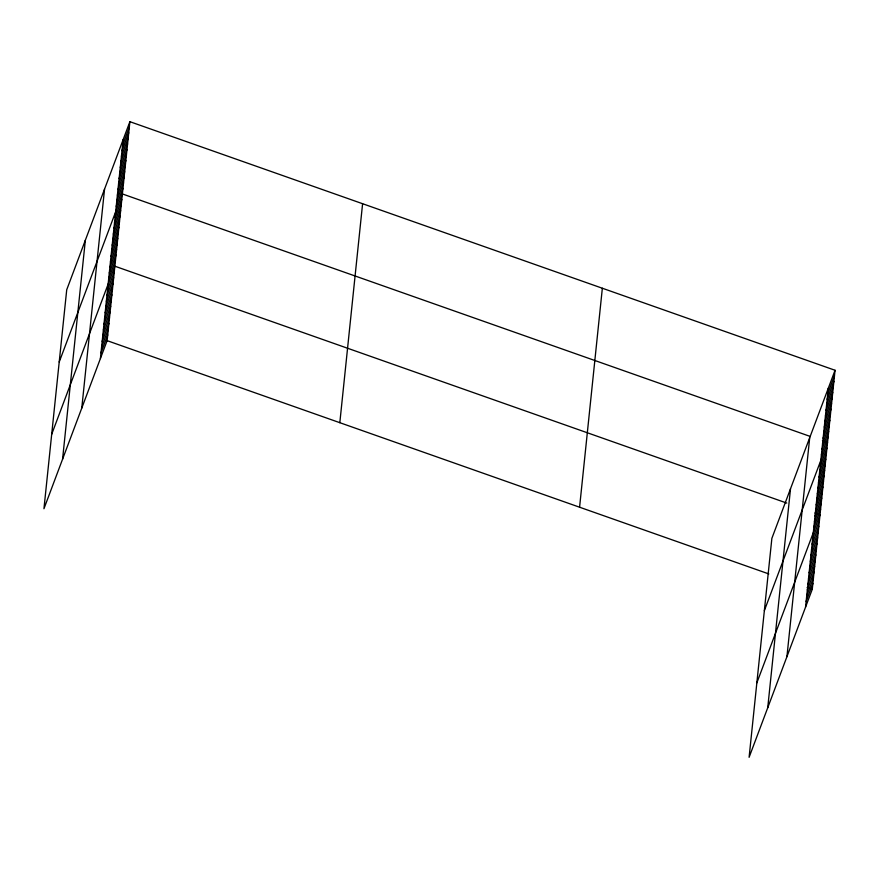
<?xml version="1.0" encoding="UTF-8"?>
<svg xmlns="http://www.w3.org/2000/svg" width="879" height="879" viewBox="0 0 879 879"><rect width="100%" height="100%" fill="white"/><g stroke="black" fill="none" stroke-linecap="round" stroke-linejoin="round"><path stroke-width="1.32" d="M62.574 459.168L85.351 240.187M81.769 408.109L104.546 189.128M100.393 358.555L123.17 139.574M129.894 121.687L66.727 289.751L43.95 508.732L107.128 340.656L129.894 121.687L835.05 370.268L812.273 589.249L749.106 757.313L771.872 538.344L835.05 370.268M339.821 422.7L362.598 203.719M579.58 507.216L602.346 288.235M767.73 707.76L790.507 488.779M786.925 656.701L809.702 437.72M805.549 607.136L828.326 388.166M122.599 145.134L129.323 127.235M122.016 150.694L128.741 132.795M121.434 156.242L128.158 138.355M120.862 161.802L127.587 143.914M120.28 167.362L127.005 149.474M119.709 172.921L126.433 155.034M119.126 178.481L125.851 160.593M118.544 184.041L125.268 166.153M117.973 189.6L124.697 171.713M117.39 195.16L124.115 177.272M116.808 200.72L123.532 182.832M116.237 206.279L122.961 188.381M59.212 362.016L122.379 193.94L809.636 436.226M115.083 217.399L121.807 199.5M114.501 222.947L121.225 205.06M113.918 228.507L120.643 210.619M113.347 234.067L120.071 216.179M112.765 239.626L119.489 221.739M112.193 245.186L118.918 227.298M111.611 250.746L118.335 232.858M111.029 256.305L117.753 238.418M110.457 261.865L117.182 243.977M109.875 267.425L116.599 249.526M109.293 272.984L116.017 255.086M108.721 278.544L115.446 260.645M51.696 434.281L114.863 266.205L786.771 503.074M107.546 289.828L114.27 271.93M106.952 295.553L113.677 277.665M106.359 301.277L113.083 283.39M105.755 307.002L112.479 289.114M105.161 312.737L111.886 294.839M104.568 318.462L111.292 300.574M103.975 324.186L110.699 306.299M103.381 329.911L110.106 312.023M102.777 335.646L109.501 317.748M102.184 341.371L108.908 323.483M101.59 347.095L108.315 329.207M100.997 352.82L107.721 334.932M827.743 393.715L834.468 375.827M827.172 399.275L833.896 381.387M826.59 404.834L833.314 386.947M826.018 410.394L832.743 392.506M825.436 415.954L832.16 398.066M824.854 421.513L831.578 403.626M824.282 427.073L831.007 409.185M823.7 432.633L830.424 414.745M823.118 438.192L829.842 420.305M822.546 443.752L829.271 425.854M821.964 449.312L828.688 431.413M821.393 454.861L828.117 436.973M764.367 610.597L827.535 442.533L822.425 440.731M820.228 465.98L826.952 448.092M819.657 471.54L826.381 453.652M819.074 477.099L825.799 459.212M818.503 482.659L825.227 464.771M817.92 488.219L824.645 470.331M817.338 493.778L824.062 475.891M816.767 499.338L823.491 481.45M816.184 504.898L822.909 486.999M815.602 510.457L822.326 492.559M815.031 516.017L821.755 498.118M814.448 521.566L821.173 503.678M813.877 527.125L820.601 509.238M756.852 682.862L820.019 514.797L814.91 512.995M812.701 538.409L819.426 520.522M812.108 544.145L818.832 526.246M811.504 549.869L818.228 531.982M810.91 555.594L817.635 537.706M810.317 561.318L817.041 543.431M809.724 567.054L816.448 549.155M809.13 572.778L815.855 554.891M808.526 578.503L815.251 560.615M807.933 584.227L814.657 566.34M807.34 589.963L814.064 572.064M806.746 595.687L813.471 577.8M806.142 601.412L812.866 583.524M107.128 340.656L768.806 573.921M807.164 587.447L812.273 589.249"/></g></svg>
